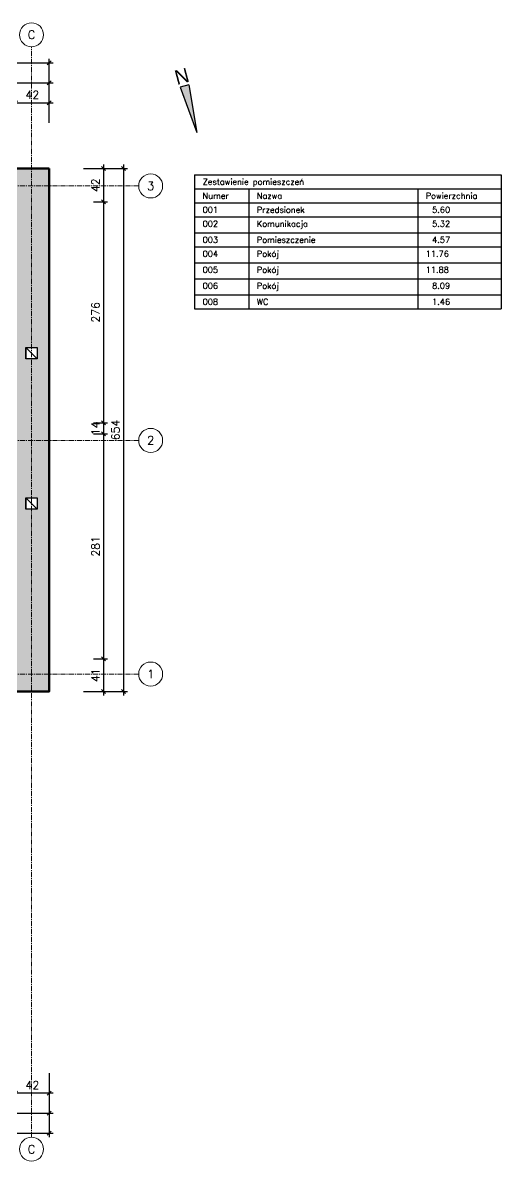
# Model space of a CAD drawing. Header units: centimetres. Extents: x -278 to 1468, y -923 to 500.
# Drawn here: x 869 to 1468, y -923 to 500 of the extents above; entities that cross this region are included whole.
import ezdxf
from ezdxf.enums import TextEntityAlignment as Align

# ---------------------------------------------------------------- set-up
doc = ezdxf.new("R2010")
doc.units = ezdxf.units.CM
doc.header["$LTSCALE"] = 0.1
doc.linetypes.add('CENTERX2', pattern=[101.6, 63.5, -12.7, 12.7, -12.7])
for name, color, linetype, lineweight in [('2DA_DESC', 7, 'Continuous', 9), ('2DA_DIM_5', 7, 'Continuous', 5), ('2DA_OBV', 252, 'Continuous', 25), ('2DA_OŚIE', 7, 'Continuous', 0), ('2DA_POMIESZCZENIA', 7, 'Continuous', 25), ('2DA_WAL_ISTN', 31, 'Continuous', 50), ('CP_LEGEND', 161, 'Continuous', 25), ('CP_TEXTNORM', 7, 'Continuous', 9)]:
    doc.layers.add(name, color=color, linetype=linetype, lineweight=lineweight)
doc.layers.add('_A_AK_hatch_sciany', color=8, linetype='Continuous', lineweight=5, transparency=0.5)
doc.layers.add('CP_WIPEOUT', color=255, linetype='Continuous')
doc.styles.add('CP_ATTR', font='ROMANS.SHX')
doc.styles.add('CP_ISOTXT', font='cp_isocp.shx')
doc.styles.add('CP_TXT', font='ROMANS.SHX')
doc.dimstyles.new('CP_ADIM_CM_CM_50', dxfattribs={"dimscale": 5, "dimtxt": 3, "dimasz": 1.5, "dimexe": 1.5, "dimexo": 0, "dimgap": 1.5, "dimtad": 1, "dimtxsty": 'CP_TXT', "dimblk": 'OBLIQUE', "dimcen": 2.5, "dimdle": 1.5, "dimadec": 0, "dimazin": 0, "dimtfac": 1, "dimtix": 1, "dimtmove": 2, "dimatfit": 3, "dimfxl": 1, "dimtvp": 1.5, "dimarcsym": 0})

# ---------------------------------------------------------------- blocks, each defined once
blk = doc.blocks.new('2arch_d008_a40_a40_5k0smh5')
at = {"linetype": 'ByBlock', "style": 'CP_ATTR', "flags": 9}
for tag in ['OTHER', 'CHARACTER', 'PRODUCER', 'ORDER-NO', 'PRODUCT-TYPE', 'ARTICLE', 'GROUP', 'NUMBER', 'NAME']:
    blk.add_attdef(tag, text='', height=0.00005, dxfattribs=at).set_placement((-7, 0), align=Align.MIDDLE_LEFT)
blk.add_wipeout([(-7, 13), (7, 13), (7, 27), (-7, 27)]).dxf.layer = 'CP_WIPEOUT'
for p, q in [((-7, 13), (7, 27)), ((-7, 13), (-7, 13)), ((-7, 13), (7, 13)), ((7, 13), (7, 13))]:
    blk.add_line(p, q)
blk.add_lwpolyline([(-7, 27), (7, 27), (7, 13), (-7, 13)], close=True)
blk = doc.blocks.new('_Oblique')
at = {"color": 0, "linetype": 'ByBlock', "lineweight": -2}
blk.add_line((-0.5, -0.5), (0.5, 0.5), dxfattribs=at)
blk = doc.blocks.new('*D1887')
at = {"layer": '2DA_DIM_5', "color": 0, "lineweight": -2}
for p, q in [((-47.5, 450), (907, 450)), ((-42.5, 425), (-42.5, 455)), ((902, 425), (902, 455))]:
    blk.add_line(p, q, dxfattribs=at)
at = {"layer": 'Defpoints', "color": 0}
for p in [(902, 450), (-42.5, 425), (902, 425)]:
    blk.add_point(p, dxfattribs=at)
at = {"layer": '2DA_DIM_5', "color": 0, "lineweight": -2, "xscale": 5, "yscale": 5, "zscale": 5, "rotation": 180}
blk.add_blockref('_Oblique', (-42.5, 450), dxfattribs=at)
at = {"layer": '2DA_DIM_5', "color": 0, "lineweight": -2, "xscale": 5, "yscale": 5, "zscale": 5}
blk.add_blockref('_Oblique', (902, 450), dxfattribs=at)
at = {"layer": '2DA_DIM_5', "color": 0, "insert": (429.75, 460), "char_height": 10, "attachment_point": 5, "style": 'CP_TXT'}
blk.add_mtext('944{\\A1;{\\H0.7x;\\S5^ ;}}', dxfattribs=at)
blk = doc.blocks.new('*D1892')
at = {"layer": '2DA_DIM_5', "color": 0, "lineweight": -2}
for p, q in [((648, 412.5), (648, 430)), ((902, 400), (902, 430)), ((643, 425), (907, 425))]:
    blk.add_line(p, q, dxfattribs=at)
at = {"layer": 'Defpoints', "color": 0}
for p in [(902, 425), (648, 412.5), (902, 400)]:
    blk.add_point(p, dxfattribs=at)
at = {"layer": '2DA_DIM_5', "color": 0, "lineweight": -2, "xscale": 5, "yscale": 5, "zscale": 5, "rotation": 180}
blk.add_blockref('_Oblique', (648, 425), dxfattribs=at)
at = {"layer": '2DA_DIM_5', "color": 0, "lineweight": -2, "xscale": 5, "yscale": 5, "zscale": 5}
blk.add_blockref('_Oblique', (902, 425), dxfattribs=at)
at = {"layer": '2DA_DIM_5', "color": 0, "insert": (775, 435), "char_height": 10, "attachment_point": 5, "style": 'CP_TXT'}
blk.add_mtext('254', dxfattribs=at)
blk = doc.blocks.new('*D1897')
at = {"layer": '2DA_DIM_5', "color": 0, "lineweight": -2}
for p, q in [((855, 400), (907, 400)), ((860, 387.5), (860, 405)), ((902, 375), (902, 405))]:
    blk.add_line(p, q, dxfattribs=at)
at = {"layer": 'Defpoints', "color": 0}
for p in [(902, 400), (860, 387.5), (902, 375)]:
    blk.add_point(p, dxfattribs=at)
at = {"layer": '2DA_DIM_5', "color": 0, "lineweight": -2, "xscale": 5, "yscale": 5, "zscale": 5, "rotation": 180}
blk.add_blockref('_Oblique', (860, 400), dxfattribs=at)
at = {"layer": '2DA_DIM_5', "color": 0, "lineweight": -2, "xscale": 5, "yscale": 5, "zscale": 5}
blk.add_blockref('_Oblique', (902, 400), dxfattribs=at)
at = {"layer": '2DA_DIM_5', "color": 0, "insert": (881, 410), "char_height": 10, "attachment_point": 5, "style": 'CP_TXT'}
blk.add_mtext('42', dxfattribs=at)
blk = doc.blocks.new('*D1926')
at = {"layer": '2DA_DIM_5', "color": 0, "lineweight": -2}
for p, q in [((970, 318), (1000, 318)), ((995, 323), (995, -341)), ((970, -336), (1000, -336))]:
    blk.add_line(p, q, dxfattribs=at)
at = {"layer": 'Defpoints', "color": 0}
for p in [(970, 318), (970, -336), (995, -336)]:
    blk.add_point(p, dxfattribs=at)
at = {"layer": '2DA_DIM_5', "color": 0, "lineweight": -2, "xscale": 5, "yscale": 5, "zscale": 5}
for p, rotation in [((995, 318), 90), ((995, -336), 270)]:
    blk.add_blockref('_Oblique', p, dxfattribs=dict(at, rotation=rotation))
at = {"layer": '2DA_DIM_5', "color": 0, "insert": (985, -9), "char_height": 10, "attachment_point": 5, "rotation": 90, "style": 'CP_TXT'}
blk.add_mtext('654', dxfattribs=at)
blk = doc.blocks.new('*D1927')
at = {"layer": '2DA_DIM_5', "color": 0, "lineweight": -2}
for p, q in [((945, 318), (975, 318)), ((970, 323), (970, 271)), ((957.5, 276), (975, 276))]:
    blk.add_line(p, q, dxfattribs=at)
at = {"layer": 'Defpoints', "color": 0}
for p in [(945, 318), (957.5, 276), (970, 276)]:
    blk.add_point(p, dxfattribs=at)
at = {"layer": '2DA_DIM_5', "color": 0, "lineweight": -2, "xscale": 5, "yscale": 5, "zscale": 5}
for p, rotation in [((970, 318), 90), ((970, 276), 270)]:
    blk.add_blockref('_Oblique', p, dxfattribs=dict(at, rotation=rotation))
at = {"layer": '2DA_DIM_5', "color": 0, "insert": (960, 297), "char_height": 10, "attachment_point": 5, "rotation": 90, "style": 'CP_TXT'}
blk.add_mtext('42', dxfattribs=at)
blk = doc.blocks.new('*D1928')
at = {"layer": '2DA_DIM_5', "color": 0, "lineweight": -2}
for p, q in [((957.5, 276), (975, 276)), ((970, 281), (970, -5)), ((957.5, 0), (975, 0))]:
    blk.add_line(p, q, dxfattribs=at)
at = {"layer": 'Defpoints', "color": 0}
for p in [(957.5, 276), (957.5, 0), (970, 0)]:
    blk.add_point(p, dxfattribs=at)
at = {"layer": '2DA_DIM_5', "color": 0, "lineweight": -2, "xscale": 5, "yscale": 5, "zscale": 5}
for p, rotation in [((970, 276), 90), ((970, 0), 270)]:
    blk.add_blockref('_Oblique', p, dxfattribs=dict(at, rotation=rotation))
at = {"layer": '2DA_DIM_5', "color": 0, "insert": (960, 138), "char_height": 10, "attachment_point": 5, "rotation": 90, "style": 'CP_TXT'}
blk.add_mtext('276', dxfattribs=at)
blk = doc.blocks.new('*D1929')
at = {"layer": '2DA_DIM_5', "color": 0, "lineweight": -2}
for p, q in [((970, 5), (970, -19)), ((957.5, 0), (975, 0)), ((957.5, -14), (975, -14))]:
    blk.add_line(p, q, dxfattribs=at)
at = {"layer": 'Defpoints', "color": 0}
for p in [(957.5, 0), (957.5, -14), (970, -14)]:
    blk.add_point(p, dxfattribs=at)
at = {"layer": '2DA_DIM_5', "color": 0, "lineweight": -2, "xscale": 5, "yscale": 5, "zscale": 5}
for p, rotation in [((970, 0), 270), ((970, -14), 90)]:
    blk.add_blockref('_Oblique', p, dxfattribs=dict(at, rotation=rotation))
at = {"layer": '2DA_DIM_5', "color": 0, "insert": (960, -7), "char_height": 10, "attachment_point": 5, "rotation": 90, "style": 'CP_TXT'}
blk.add_mtext('14', dxfattribs=at)
blk = doc.blocks.new('*D1930')
at = {"layer": '2DA_DIM_5', "color": 0, "lineweight": -2}
for p, q in [((957.5, -14), (975, -14)), ((970, -9), (970, -300)), ((957.5, -295), (975, -295))]:
    blk.add_line(p, q, dxfattribs=at)
at = {"layer": 'Defpoints', "color": 0}
for p in [(957.5, -14), (957.5, -295), (970, -295)]:
    blk.add_point(p, dxfattribs=at)
at = {"layer": '2DA_DIM_5', "color": 0, "lineweight": -2, "xscale": 5, "yscale": 5, "zscale": 5}
for p, rotation in [((970, -14), 90), ((970, -295), 270)]:
    blk.add_blockref('_Oblique', p, dxfattribs=dict(at, rotation=rotation))
at = {"layer": '2DA_DIM_5', "color": 0, "insert": (960, -154.5), "char_height": 10, "attachment_point": 5, "rotation": 90, "style": 'CP_TXT'}
blk.add_mtext('281', dxfattribs=at)
blk = doc.blocks.new('*D1931')
at = {"layer": '2DA_DIM_5', "color": 0, "lineweight": -2}
for p, q in [((957.5, -295), (975, -295)), ((970, -290), (970, -341)), ((945, -336), (975, -336))]:
    blk.add_line(p, q, dxfattribs=at)
at = {"layer": 'Defpoints', "color": 0}
for p in [(957.5, -295), (945, -336), (970, -336)]:
    blk.add_point(p, dxfattribs=at)
at = {"layer": '2DA_DIM_5', "color": 0, "lineweight": -2, "xscale": 5, "yscale": 5, "zscale": 5}
for p, rotation in [((970, -295), 90), ((970, -336), 270)]:
    blk.add_blockref('_Oblique', p, dxfattribs=dict(at, rotation=rotation))
at = {"layer": '2DA_DIM_5', "color": 0, "insert": (960, -315.5), "char_height": 10, "attachment_point": 5, "rotation": 90, "style": 'CP_TXT'}
blk.add_mtext('41', dxfattribs=at)
blk = doc.blocks.new('*D1940')
at = {"layer": '2DA_DIM_5', "color": 0, "lineweight": -2}
for p, q in [((-42.5, -863), (-42.5, -893)), ((902, -863), (902, -893)), ((-47.5, -888), (907, -888))]:
    blk.add_line(p, q, dxfattribs=at)
at = {"layer": 'Defpoints', "color": 0}
for p in [(-42.5, -863), (902, -863), (902, -888)]:
    blk.add_point(p, dxfattribs=at)
at = {"layer": '2DA_DIM_5', "color": 0, "lineweight": -2, "xscale": 5, "yscale": 5, "zscale": 5, "rotation": 180}
blk.add_blockref('_Oblique', (-42.5, -888), dxfattribs=at)
at = {"layer": '2DA_DIM_5', "color": 0, "lineweight": -2, "xscale": 5, "yscale": 5, "zscale": 5}
blk.add_blockref('_Oblique', (902, -888), dxfattribs=at)
at = {"layer": '2DA_DIM_5', "color": 0, "insert": (429.75, -878), "char_height": 10, "attachment_point": 5, "style": 'CP_TXT'}
blk.add_mtext('944{\\A1;{\\H0.7x;\\S5^ ;}}', dxfattribs=at)
blk = doc.blocks.new('*D1947')
at = {"layer": '2DA_DIM_5', "color": 0, "lineweight": -2}
for p, q in [((902, -838), (902, -868)), ((762.5, -850.5), (762.5, -868)), ((757.5, -863), (907, -863))]:
    blk.add_line(p, q, dxfattribs=at)
at = {"layer": 'Defpoints', "color": 0}
for p in [(902, -838), (762.5, -850.5), (902, -863)]:
    blk.add_point(p, dxfattribs=at)
at = {"layer": '2DA_DIM_5', "color": 0, "lineweight": -2, "xscale": 5, "yscale": 5, "zscale": 5, "rotation": 180}
blk.add_blockref('_Oblique', (762.5, -863), dxfattribs=at)
at = {"layer": '2DA_DIM_5', "color": 0, "lineweight": -2, "xscale": 5, "yscale": 5, "zscale": 5}
blk.add_blockref('_Oblique', (902, -863), dxfattribs=at)
at = {"layer": '2DA_DIM_5', "color": 0, "insert": (832.2, -853), "char_height": 10, "attachment_point": 5, "style": 'CP_TXT'}
blk.add_mtext('139{\\A1;{\\H0.7x;\\S5^ ;}}', dxfattribs=at)
blk = doc.blocks.new('*D1948')
at = {"layer": '2DA_DIM_5', "color": 0, "lineweight": -2}
for p, q in [((902, -813), (902, -843)), ((907, -838), (855, -838)), ((860, -825.5), (860, -843))]:
    blk.add_line(p, q, dxfattribs=at)
at = {"layer": 'Defpoints', "color": 0}
for p in [(902, -813), (860, -825.5), (860, -838)]:
    blk.add_point(p, dxfattribs=at)
at = {"layer": '2DA_DIM_5', "color": 0, "lineweight": -2, "xscale": 5, "yscale": 5, "zscale": 5, "rotation": 180}
blk.add_blockref('_Oblique', (860, -838), dxfattribs=at)
at = {"layer": '2DA_DIM_5', "color": 0, "lineweight": -2, "xscale": 5, "yscale": 5, "zscale": 5}
blk.add_blockref('_Oblique', (902, -838), dxfattribs=at)
at = {"layer": '2DA_DIM_5', "color": 0, "insert": (881, -828), "char_height": 10, "attachment_point": 5, "style": 'CP_TXT'}
blk.add_mtext('42', dxfattribs=at)
blk = doc.blocks.new('*D1977')
at = {"layer": '2DA_DIM_5', "color": 0, "lineweight": -2}
blk.add_arc((578, -336), 78.1, 271.8934, 0, dxfattribs=at)
at = {"layer": 'Defpoints', "color": 0}
for p in [(-42.5, -336), (578, -336), (902, -336), (618.5, -402.8), (585.8, -573.3)]:
    blk.add_point(p, dxfattribs=at)
at = {"layer": '2DA_DIM_5', "color": 0, "lineweight": -2, "xscale": 5, "yscale": 5, "zscale": 5}
for p, rotation in [((656.1, -336), 90), ((580.6, -414.1), 181.8933858457463)]:
    blk.add_blockref('_Oblique', p, dxfattribs=dict(at, rotation=rotation))
at = {"layer": '2DA_DIM_5', "color": 0, "insert": (627, -383.4), "char_height": 10, "attachment_point": 5, "rotation": 45.9467, "style": 'CP_TXT'}
blk.add_mtext('88%%d', dxfattribs=at)
blk = doc.blocks.new('2da_kier04')
blk.add_hatch(color=256).paths.add_polyline_path([(0, 0.682), (-0.091, -0.318), (0.091, -0.318)])
for p, q in [((-0.091, -0.318), (0, 0.682)), ((0.091, -0.318), (0, 0.682)), ((-0.091, -0.318), (0.091, -0.318))]:
    blk.add_line(p, q)
at = {"style": 'CP_ISOTXT'}
blk.add_text('N', height=0.3, dxfattribs=at).set_placement((0, -0.53), align=Align.MIDDLE)
blk = doc.blocks.new('CPHS_200')
blk.add_circle((0, 0), 1)
at = {"style": 'CP_ATTR', "flags": 12}
blk.add_attdef('VAL', text='', height=0.7, dxfattribs=at).set_placement((0, 0), align=Align.MIDDLE)
at = {"linetype": 'ByBlock', "style": 'CP_ATTR', "flags": 9}
for tag, p in [('NAME', (-0.092, -0.018)), ('GROUP', (-0.092, -0.018)), ('NUMBER', (-0.092, -0.019)), ('PRODUCER', (-0.092, -0.018)), ('ARTICLE', (-0.092, -0.018)), ('CHARACTER', (-0.092, -0.018)), ('PN', (-0.092, -0.018)), ('TEMPERATURE', (-0.092, -0.018)), ('FLOW', (-0.092, -0.018)), ('VOLTAGE', (-0.092, -0.019)), ('WEIGHT', (-0.092, -0.018)), ('OTHER', (-0.092, -0.018)), ('PRODUCT-TYPE', (-0.092, -0.019)), ('ORDER-NO', (-0.092, -0.019)), ('POWER', (-0.092, -0.019)), ('DN', (-0.091, -0.019))]:
    blk.add_attdef(tag, text='', height=0.00005, dxfattribs=at).set_placement(p, align=Align.MIDDLE_LEFT)
blk = doc.blocks.new('2dcpar_pr_13_z5')
blk.add_hatch(color=256).paths.add_polyline_path([(-1.75, 0.35), (-2.25, 0.85), (-2.75, 0.35)])
for p, q in [((-2.25, 0.85), (-2.75, 0.35)), ((-2.25, 0.85), (-1.75, 0.35)), ((-2.8, 0), (-1.7, 0)), ((-1.75, 0.35), (-2.75, 0.35)), ((-1.5, 0), (-1.3, 0)), ((-1.1, 0), (0, 0))]:
    blk.add_line(p, q)
at = {"layer": 'CP_TEXTNORM', "linetype": 'ByBlock', "style": 'CP_ISOTXT', "flags": 8}
blk.add_attdef('SECT_MARK1', text='', height=1, dxfattribs=at).set_placement((-2.25, 1.2), align=Align.BOTTOM_CENTER)
blk = doc.blocks.new('A$C6728AE7A')
at = {"layer": '2DA_OŚIE', "linetype": 'CENTERX2'}
for p, q in [((-21.8, -893), (-21.8, 470)), ((431.4, -893), (431.4, 470)), ((880, -893), (880, 470)), ((1014, 296), (-248, 296)), ((1014, -22), (-248, -22)), ((1014, -314), (-248, -314))]:
    blk.add_line(p, q, dxfattribs=at)
at = {"layer": '2DA_DESC'}
ref = blk.add_blockref('2dcpar_pr_13_z5', (524, 340), dxfattribs=dict(at, xscale=-22.5, yscale=22.5, zscale=22.5, rotation=89.99999999999991))
ref.add_attrib('SECT_MARK1', 'A', dxfattribs={"layer": 'CP_TEXTNORM', "linetype": 'ByBlock', "height": 22.5, "style": 'CP_ISOTXT', "flags": 8}).set_placement((497, 356.9), align=Align.BOTTOM_CENTER)
ref = blk.add_blockref('2dcpar_pr_13_z5', (524, -853), dxfattribs=dict(at, xscale=22.5, yscale=22.5, zscale=22.5, rotation=90))
ref.add_attrib('SECT_MARK1', 'A', dxfattribs={"layer": 'CP_TEXTNORM', "linetype": 'ByBlock', "height": 22.5, "style": 'CP_ISOTXT', "flags": 8}).set_placement((497, -903.6), align=Align.BOTTOM_CENTER)
at = {"layer": '2DA_OŚIE', "xscale": 15, "yscale": 15, "zscale": 15}
for p, values in [((-21.8, 485), {'VAL': 'A'}), ((431.4, 485), {'VAL': 'B'}), ((880, 485), {'VAL': 'C'}), ((-263, 296), {'VAL': '3'}), ((1029, 296), {'VAL': '3'}), ((-263, -22), {'VAL': '2'}), ((1029, -22), {'VAL': '2'}), ((-263, -314), {'VAL': '1'}), ((1029, -314), {'VAL': '1'}), ((-21.8, -908), {'VAL': 'A'}), ((431.4, -908), {'VAL': 'B'}), ((880, -908), {'VAL': 'C'})]:
    blk.add_blockref('CPHS_200', p, dxfattribs=at).add_auto_attribs(values)

msp = doc.modelspace()

# ---------------------------------------------------------------- hatches: boundary and pattern name
at = {"layer": '_A_AK_hatch_sciany'}
h = msp.add_hatch(color=256, dxfattribs=at)
h.paths.add_polyline_path([(291.5, -144), (301, -144), (301, -42), (301, -18), (301, -14), (301, -9.5), (301, 0), (180.5, 0), (180.5, -14.5), (180.5, -28.5), (166.5, -28.5), (166.5, -14.5), (166.5, 0), (154.5, 0), (154.5, -14.5), (154.5, -28.5), (140.5, -28.5), (140.5, -14.5), (140.5, 0), (132, 0), (-1, 0), (-1, 276), (145, 276), (151, 276), (151, 294.5), (151, 299.5), (151, 318), (-42.5, 318), (-42.5, -8.05), (-28, -8.05), (-28, -14.05), (-1, -14.05), (132, -14.05), (132, -43), (192.5, -43), (192.5, -28.5), (192.5, -14.5), (206.5, -14.5), (206.5, -28.5), (206.5, -43), (287, -43), (287, -144)])
h.paths.add_polyline_path([(232.5, -28.5), (218.5, -28.5), (218.5, -14.5), (232.5, -14.5)], flags=16)
h.paths.add_polyline_path([(258.5, -28.5), (244.5, -28.5), (244.5, -14.5), (258.5, -14.5)], flags=16)
h.paths.add_polyline_path([(328, 276), (334, 276), (465, 276), (471, 276), (471, 294.5), (471, 299.5), (471, 318), (328, 318), (328, 299.5), (328, 294.5)])
h.paths.add_polyline_path([(762.499, -318), (762.499, -336), (902, -336), (902, 318), (648, 318), (648, 299.5), (648, 294.5), (648, 276), (654, 276), (860, 276), (860, 0), (528.983, 0), (528.983, -9.5), (528.983, -14), (557.999, -14), (557.999, -64), (567.499, -64), (571.999, -64), (571.999, -14), (860, -14), (860, -295), (768.499, -295), (762.499, -295), (762.499, -313)])
h.paths.add_polyline_path([(873, 80.147), (873, 94.147), (887, 94.147), (887, 80.147)], flags=16)
h.paths.add_polyline_path([(873, -107.853), (873, -93.853), (887, -93.853), (887, -107.853)], flags=16)

# ---------------------------------------------------------------- linework, layer by layer
at = {"layer": '2DA_WAL_ISTN'}
msp.add_lwpolyline([(902, 318), (-42.5, 318), (-42.5, -336), (902, -336)], close=True, dxfattribs=at)
at = {"layer": 'CP_LEGEND'}
for p, q in [((1084, 310), (1467.5, 310)), ((1084, 310), (1084, 142.5)), ((1467.5, 310), (1467.5, 142.5)), ((1084, 292.5), (1467.5, 292.5)), ((1151.812, 292.5), (1151.812, 142.5)), ((1363.062, 292.5), (1363.062, 142.5)), ((1084, 275), (1467.5, 275)), ((1084, 257.5), (1467.5, 257.5)), ((1084, 237.5), (1467.5, 237.5)), ((1084, 220), (1467.5, 220)), ((1084, 200), (1467.5, 200)), ((1084, 180), (1467.5, 180)), ((1084, 160), (1467.5, 160)), ((1084, 142.5), (1467.5, 142.5))]:
    msp.add_line(p, q, dxfattribs=at)

# ---------------------------------------------------------------- block references
at = {"layer": '2DA_POMIESZCZENIA', "xscale": 60, "yscale": 60, "zscale": 60, "rotation": 195}
msp.add_blockref('2da_kier04', (1076.206, 402.434), dxfattribs=at)

# ---------------------------------------------------------------- texts
at = {"layer": 'CP_LEGEND', "style": 'CP_TXT'}
for s, p in [('Zestawienie pomieszczeń', (1094, 297.5)), ('Numer', (1094, 280)), ('Nazwa', (1161.812, 280)), ('Powierzchnia', (1373.062, 280))]:
    msp.add_text(s, height=7.5, dxfattribs=at).set_placement(p)
at = {"layer": 'CP_LEGEND', "char_height": 7.5, "attachment_point": 1, "style": 'CP_TXT'}
for s, insert, width in [('001', (1094, 270), 47.8125), ('Przedsionek', (1161.812, 270), 191.25), ('5.60', (1381.062, 270), 47.8125), ('002', (1094, 252.5), 47.8125), ('Komunikacja', (1161.812, 252.5), 191.25), ('5.32', (1381.062, 252.5), 47.8125), ('003', (1094, 232.5), 47.8125), ('Pomieszczenie', (1161.812, 232.5), 191.25), ('4.57', (1381.062, 232.5), 47.8125), ('004', (1094, 215), 47.8125), ('Pokój', (1161.812, 215), 191.25), ('11.76', (1373.062, 215), 47.8125), ('005', (1094, 195), 47.8125), ('Pokój', (1161.812, 195), 191.25), ('11.88', (1373.062, 195), 47.8125), ('006', (1094, 175), 47.8125), ('Pokój', (1161.812, 175), 191.25), ('8.09', (1381.062, 175), 47.8125), ('008', (1094, 155), 47.8125), ('WC', (1161.812, 155), 191.25), ('1.46', (1381.062, 155), 47.8125)]:
    msp.add_mtext(s, dxfattribs=dict(at, insert=insert, width=width))

# ---------------------------------------------------------------- dimensions: what is measured, and where the dimension line sits
at = {"layer": '2DA_DIM_5'}
for base, p1, p2, text, picture, middle in [((902, 450), (-42.5, 425), (902, 425), '944{\\A1;{\\H0.7x;\\S5^ ;}}', '*D1887', (429.75, 460)), ((902, 425), (648, 412.5), (902, 400), '254', '*D1892', (775, 435)), ((902, 400), (860, 387.5), (902, 375), '42', '*D1897', (881, 410)), ((860, -838), (902, -813), (860, -825.5), '42', '*D1948', (881, -828)), ((902, -863), (762.499, -850.5), (902, -838), '139{\\A1;{\\H0.7x;\\S5^ ;}}', '*D1947', (832.249, -853)), ((902, -888), (-42.5, -863), (902, -863), '944{\\A1;{\\H0.7x;\\S5^ ;}}', '*D1940', (429.75, -878))]:
    dim = msp.add_linear_dim(base=base, p1=p1, p2=p2, text=text, dimstyle='CP_ADIM_CM_CM_50', override={"dimtxt": 2, "dimasz": 1, "dimexe": 1, "dimgap": 1, "dimdle": 1, "dimtvp": 1}, dxfattribs=at)
    dim.commit()
    dim.dimension.update_dxf_attribs({"geometry": picture, "text_midpoint": middle})
for base, p1, p2, text, picture, middle in [((970, 276), (945, 318), (957.5, 276), '42', '*D1927', (960, 297)), ((995, -336), (970, 318), (970, -336), '654', '*D1926', (985, -9)), ((970, 0), (957.5, 276), (957.5, 0), '276', '*D1928', (960, 138)), ((970, -14), (957.5, 0), (957.5, -14), '14', '*D1929', (960, -7)), ((970, -295), (957.5, -14), (957.5, -295), '281', '*D1930', (960, -154.5)), ((970, -336), (957.5, -295), (945, -336), '41', '*D1931', (960, -315.5))]:
    dim = msp.add_linear_dim(base=base, p1=p1, p2=p2, angle=90, text=text, dimstyle='CP_ADIM_CM_CM_50', override={"dimtxt": 2, "dimasz": 1, "dimexe": 1, "dimgap": 1, "dimdle": 1, "dimtvp": 1}, dxfattribs=at)
    dim.commit()
    dim.dimension.update_dxf_attribs({"geometry": picture, "text_midpoint": middle})
dim = msp.add_angular_dim_2l(base=(618.542, -402.778), line1=((578, -336), (585.844, -573.286)), line2=((-42.5, -336), (902, -336)), dimstyle='CP_ADIM_CM_CM_50', override={"dimtxt": 2, "dimasz": 1, "dimexe": 1, "dimgap": 1, "dimdle": 1, "dimtvp": 1}, dxfattribs=at)
dim.commit()
dim.dimension.update_dxf_attribs({"geometry": '*D1977', "text_midpoint": (626.959, -383.367)})

# ---------------------------------------------------------------- next in the draw order: block references
at = {"layer": '2DA_OBV', "rotation": 270}
for p in [(860, 87.147), (860, -100.853)]:
    msp.add_blockref('2arch_d008_a40_a40_5k0smh5', p, dxfattribs=at)

# ---------------------------------------------------------------- next in the draw order: block references
at = {"layer": '2DA_OŚIE'}
msp.add_blockref('A$C6728AE7A', (0, 0), dxfattribs=at)

doc.saveas('drawing.dxf')
